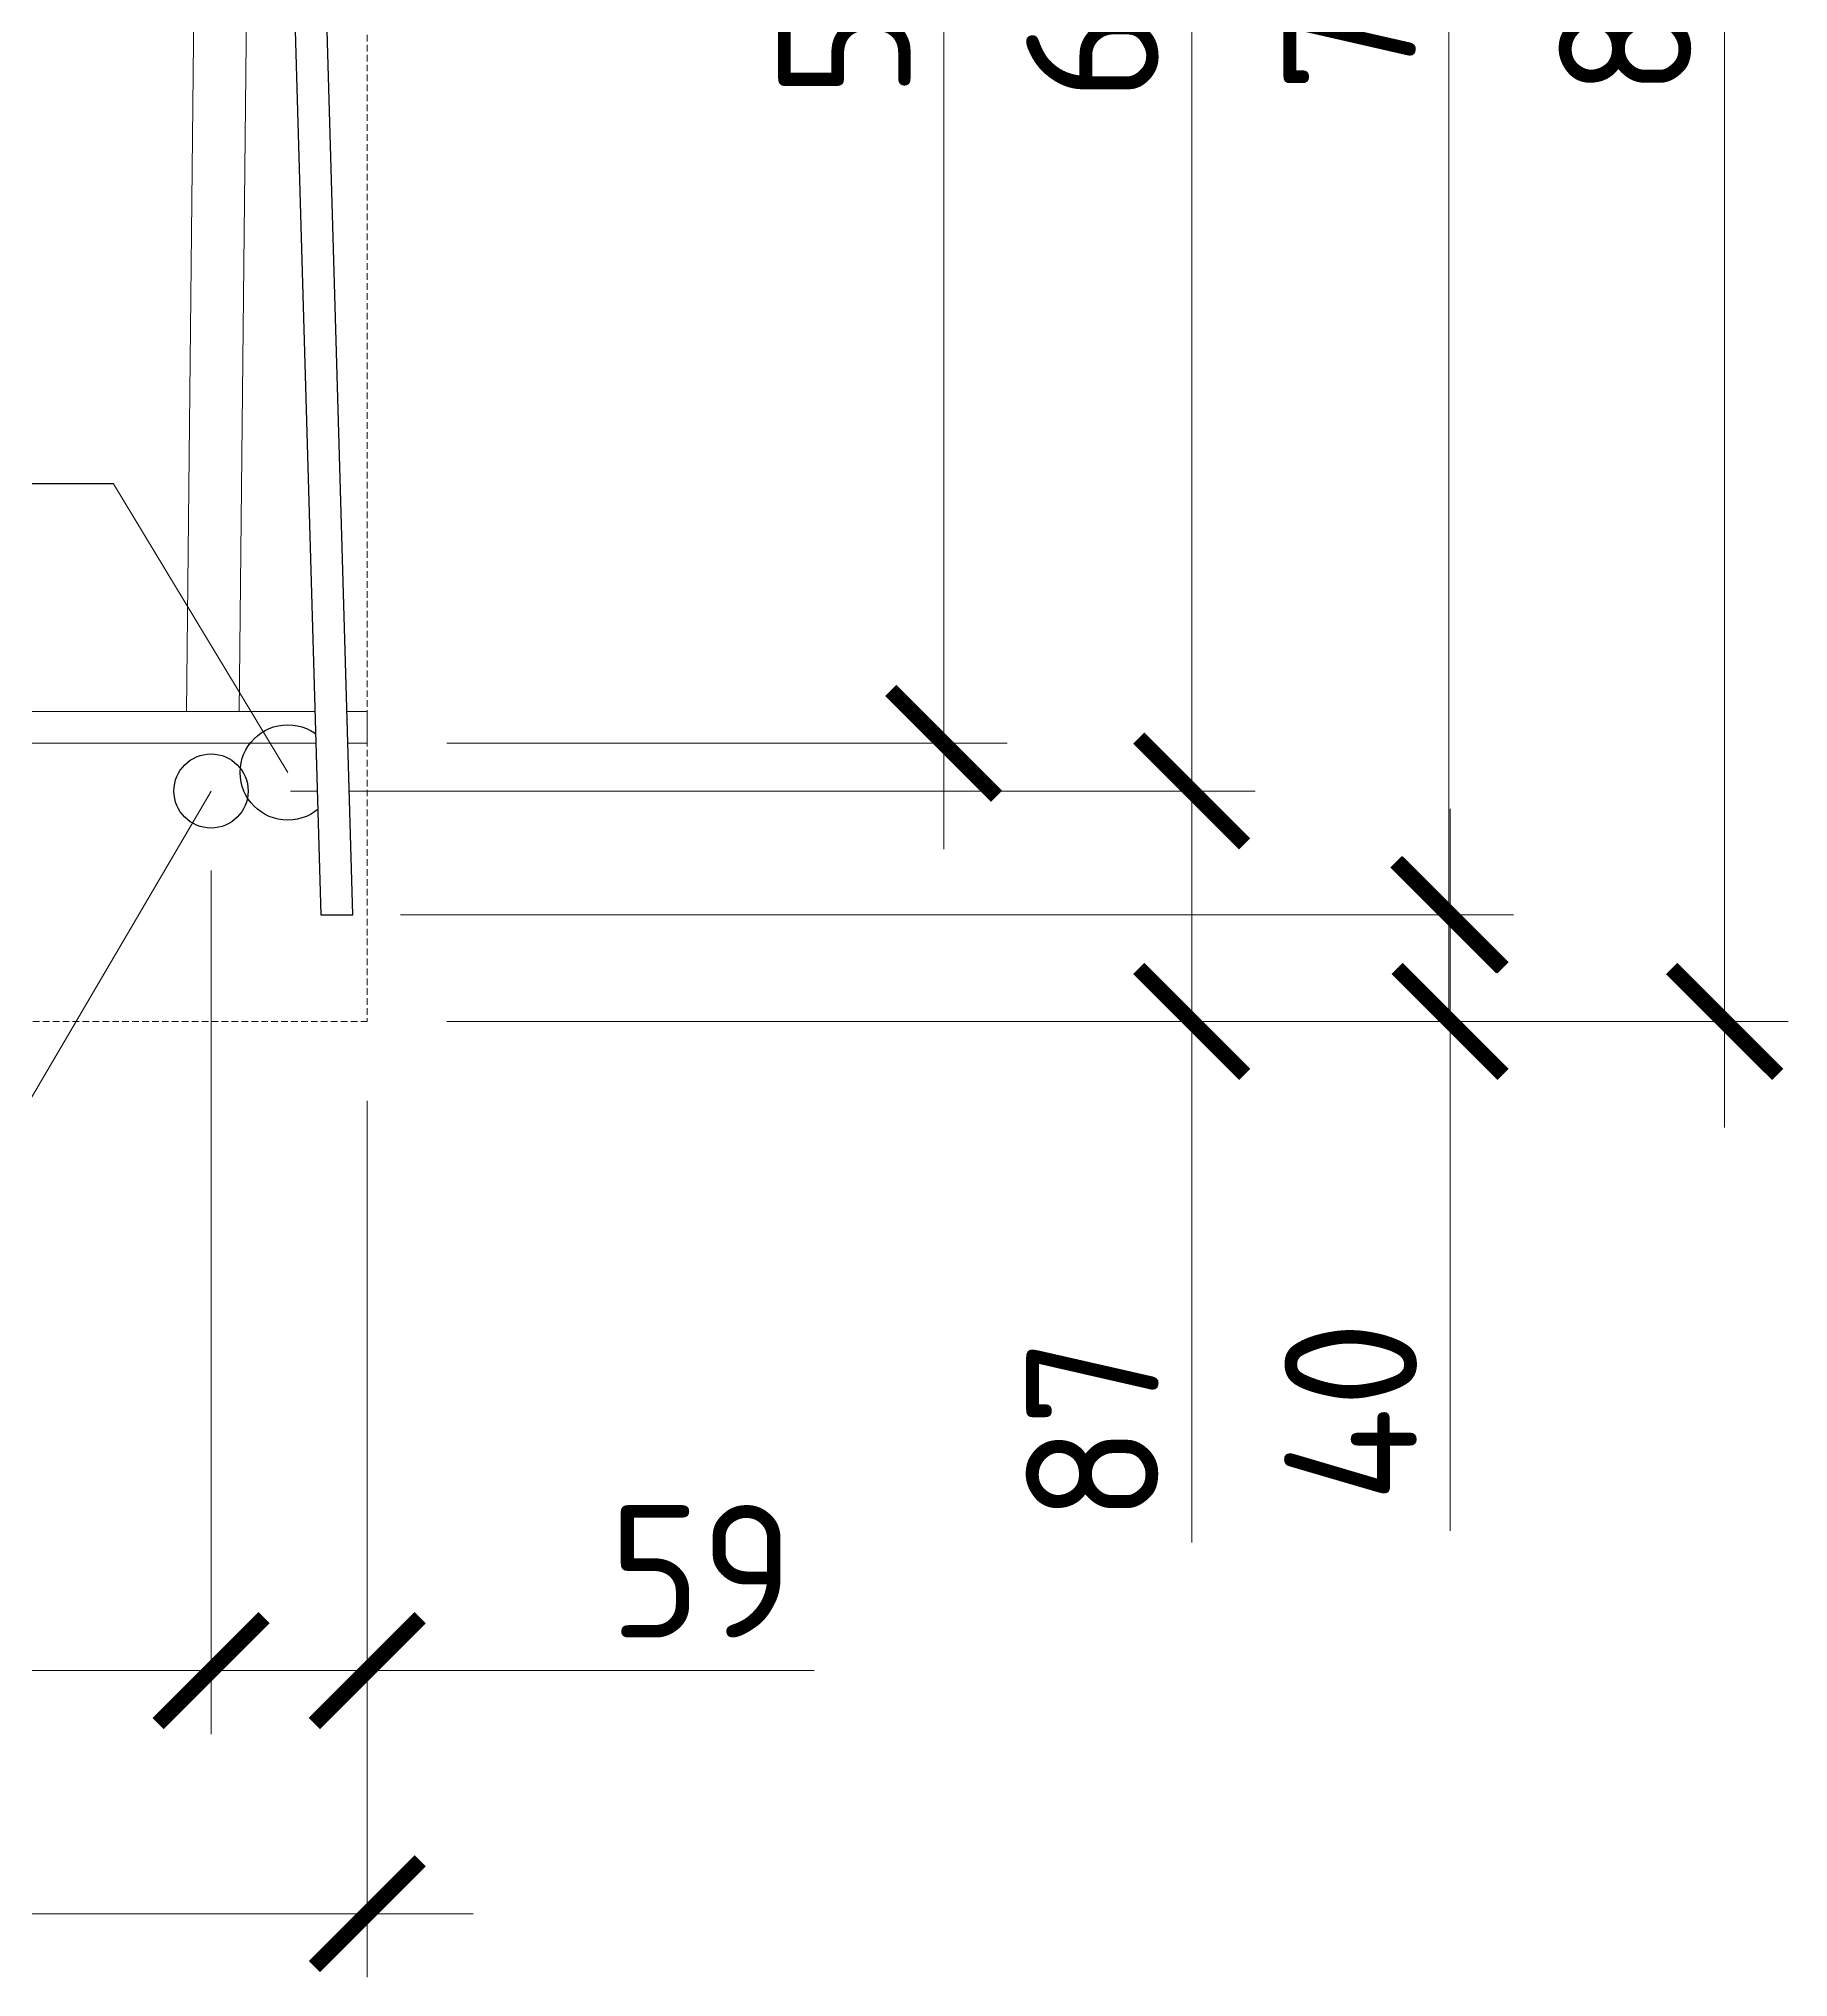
# Model space of a CAD drawing. Header units: millimetres. Extents: x -65574 to 111613, y -106550 to -50518.
# Drawn here: x 20587 to 21248, y -56955 to -56223 of the extents above; entities that cross this region are included whole.
import ezdxf
from ezdxf import colors
from ezdxf.entities.mleader import LeaderData, LeaderLine
from ezdxf.math import Vec2, Vec3

# ---------------------------------------------------------------- set-up
doc = ezdxf.new("R2010")
doc.units = ezdxf.units.MM
doc.linetypes.add('невидимая', pattern=[0.375, 0.25, -0.125])
doc.layers.get('Defpoints').update_dxf_attribs({"color": 6})
doc.styles.add('GOST-2.304_Type-B', font='GOST Common.ttf')
doc.dimstyles.new('УРСТ', dxfattribs={"dimtxt": 2.5, "dimasz": 2, "dimexe": 1.2, "dimexo": 1.5, "dimtad": 1, "dimdec": 0, "dimrnd": 1, "dimtxsty": 'GOST-2.304_Type-B', "dimblk": 'ARCHTICK', "dimcen": 2, "dimdle": 2, "dimazin": 3, "dimtfac": 1, "dimtdec": 0, "dimtmove": 1, "dimatfit": 0, "dimldrblk": 'NONE', "dimlwd": 15, "dimlwe": 15, "dimarcsym": 0})

# ---------------------------------------------------------------- blocks, each defined once
blk = doc.blocks.new('_ArchTick')
at = {"color": 0, "linetype": 'ByBlock', "const_width": 0.15}
blk.add_lwpolyline([(-0.5, -0.5), (0.5, 0.5)], dxfattribs=at)
blk = doc.blocks.new('*D339')
at = {"color": 0, "lineweight": 15, "ltscale": 100, "transparency": 16777216}
for p, q in [((18832.15, -56536.61), (18832.15, -56862.72)), ((20652.15, -56536.61), (20652.15, -56862.72)), ((18792.15, -56838.72), (20692.15, -56838.72))]:
    blk.add_line(p, q, dxfattribs=at)
at = {"layer": 'Defpoints', "color": 0, "lineweight": -2, "ltscale": 100, "transparency": 16777216}
for p in [(18832.15, -56506.61), (20652.15, -56506.61), (20652.15, -56838.72)]:
    blk.add_point(p, dxfattribs=at)
at = {"color": 0, "lineweight": 15, "ltscale": 100, "transparency": 16777216, "xscale": 40, "yscale": 40, "zscale": 40, "rotation": 180}
blk.add_blockref('_ArchTick', (18832.15, -56838.72), dxfattribs=at)
at = {"color": 0, "lineweight": 15, "ltscale": 100, "transparency": 16777216, "xscale": 40, "yscale": 40, "zscale": 40}
blk.add_blockref('_ArchTick', (20652.15, -56838.72), dxfattribs=at)
at = {"color": 0, "lineweight": 15, "ltscale": 100, "transparency": 16777216, "insert": (19742.15, -56801.22), "char_height": 50, "attachment_point": 5, "style": 'GOST-2.304_Type-B'}
blk.add_mtext('\\A1;13х140=1820', dxfattribs=at)
blk = doc.blocks.new('_None')
blk = doc.blocks.new('*D385')
at = {"color": 0, "lineweight": 15, "ltscale": 100, "transparency": 16777216}
for p, q in [((20652.15, -56536.61), (20652.15, -56862.72)), ((20711.15, -56623.61), (20711.15, -56862.72)), ((20652.15, -56838.72), (20612.15, -56838.72)), ((20652.15, -56838.72), (20711.15, -56838.72)), ((20652.15, -56838.72), (20711.15, -56838.72)), ((20711.15, -56838.72), (20751.15, -56838.72)), ((20879.83, -56838.72), (20711.15, -56838.72))]:
    blk.add_line(p, q, dxfattribs=at)
at = {"layer": 'Defpoints', "color": 0, "lineweight": -2, "ltscale": 100, "transparency": 16777216}
for p in [(20652.15, -56506.61), (20711.15, -56593.61), (20711.15, -56838.72)]:
    blk.add_point(p, dxfattribs=at)
at = {"color": 0, "lineweight": 15, "ltscale": 100, "transparency": 16777216, "xscale": 40, "yscale": 40, "zscale": 40}
blk.add_blockref('_ArchTick', (20652.15, -56838.72), dxfattribs=at)
at = {"color": 0, "lineweight": 15, "ltscale": 100, "transparency": 16777216, "xscale": 40, "yscale": 40, "zscale": 40, "rotation": 180}
blk.add_blockref('_ArchTick', (20711.15, -56838.72), dxfattribs=at)
at = {"color": 0, "lineweight": 15, "ltscale": 100, "transparency": 16777216, "insert": (20837.33, -56801.22), "char_height": 50, "attachment_point": 5, "style": 'GOST-2.304_Type-B'}
blk.add_mtext('\\A1;59', dxfattribs=at)
blk = doc.blocks.new('*D386')
at = {"color": 0, "lineweight": 15, "ltscale": 100, "transparency": 16777216}
for p, q in [((20928.76, -55858.61), (20928.76, -56528.61)), ((20741.15, -55898.61), (20952.76, -55898.61)), ((20741.15, -56488.61), (20952.76, -56488.61))]:
    blk.add_line(p, q, dxfattribs=at)
at = {"layer": 'Defpoints', "color": 0, "lineweight": -2, "ltscale": 100, "transparency": 16777216}
for p in [(20711.15, -55898.61), (20711.15, -56488.61), (20928.76, -56488.61)]:
    blk.add_point(p, dxfattribs=at)
at = {"color": 0, "lineweight": 15, "ltscale": 100, "transparency": 16777216, "xscale": 40, "yscale": 40, "zscale": 40}
for p, rotation in [((20928.76, -55898.61), 90), ((20928.76, -56488.61), 270)]:
    blk.add_blockref('_ArchTick', p, dxfattribs=dict(at, rotation=rotation))
at = {"color": 0, "lineweight": 15, "ltscale": 100, "transparency": 16777216, "insert": (20891.26, -56193.61), "char_height": 50, "attachment_point": 5, "rotation": 90, "style": 'GOST-2.304_Type-B'}
blk.add_mtext('\\A1;590', dxfattribs=at)
blk = doc.blocks.new('*D387')
at = {"color": 0, "lineweight": 15, "ltscale": 100, "transparency": 16777216}
for p, q in [((21022.4, -55842.61), (21022.4, -56546.61)), ((20688.26, -55882.61), (21046.4, -55882.61)), ((20682.15, -56506.61), (21046.4, -56506.61))]:
    blk.add_line(p, q, dxfattribs=at)
at = {"layer": 'Defpoints', "color": 0, "lineweight": -2, "ltscale": 100, "transparency": 16777216}
for p in [(20658.26, -55882.61), (20652.15, -56506.61), (21022.4, -56506.61)]:
    blk.add_point(p, dxfattribs=at)
at = {"color": 0, "lineweight": 15, "ltscale": 100, "transparency": 16777216, "xscale": 40, "yscale": 40, "zscale": 40}
for p, rotation in [((21022.4, -55882.61), 90), ((21022.4, -56506.61), 270)]:
    blk.add_blockref('_ArchTick', p, dxfattribs=dict(at, rotation=rotation))
at = {"color": 0, "lineweight": 15, "ltscale": 100, "transparency": 16777216, "insert": (20984.9, -56194.61), "char_height": 50, "attachment_point": 5, "rotation": 90, "style": 'GOST-2.304_Type-B'}
blk.add_mtext('\\A1;624', dxfattribs=at)
blk = doc.blocks.new('*D388')
at = {"color": 0, "lineweight": 15, "ltscale": 100, "transparency": 16777216}
for p, q in [((21223.62, -55753.61), (21223.62, -56633.61)), ((20741.15, -55793.61), (21247.62, -55793.61)), ((20741.15, -56593.61), (21247.62, -56593.61))]:
    blk.add_line(p, q, dxfattribs=at)
at = {"layer": 'Defpoints', "color": 0, "lineweight": -2, "ltscale": 100, "transparency": 16777216}
for p in [(20711.15, -55793.61), (20711.15, -56593.61), (21223.62, -56593.61)]:
    blk.add_point(p, dxfattribs=at)
at = {"color": 0, "lineweight": 15, "ltscale": 100, "transparency": 16777216, "xscale": 40, "yscale": 40, "zscale": 40}
for p, rotation in [((21223.62, -55793.61), 90), ((21223.62, -56593.61), 270)]:
    blk.add_blockref('_ArchTick', p, dxfattribs=dict(at, rotation=rotation))
at = {"color": 0, "lineweight": 15, "ltscale": 100, "transparency": 16777216, "insert": (21186.12, -56193.61), "char_height": 50, "attachment_point": 5, "rotation": 90, "style": 'GOST-2.304_Type-B'}
blk.add_mtext('\\A1;800', dxfattribs=at)
blk = doc.blocks.new('*D389')
at = {"color": 0, "lineweight": 15, "ltscale": 100, "transparency": 16777216}
for p, q in [((21119.51, -55793.54), (21119.51, -56593.33)), ((20714.77, -55833.54), (21143.51, -55833.54)), ((20723.63, -56553.33), (21143.51, -56553.33))]:
    blk.add_line(p, q, dxfattribs=at)
at = {"layer": 'Defpoints', "color": 0, "lineweight": -2, "ltscale": 100, "transparency": 16777216}
for p in [(20684.77, -55833.54), (20693.63, -56553.33), (21119.51, -56553.33)]:
    blk.add_point(p, dxfattribs=at)
at = {"color": 0, "lineweight": 15, "ltscale": 100, "transparency": 16777216, "xscale": 40, "yscale": 40, "zscale": 40}
for p, rotation in [((21119.51, -55833.54), 90), ((21119.51, -56553.33), 270)]:
    blk.add_blockref('_ArchTick', p, dxfattribs=dict(at, rotation=rotation))
at = {"color": 0, "lineweight": 15, "ltscale": 100, "transparency": 16777216, "insert": (21082.01, -56193.43), "char_height": 50, "attachment_point": 5, "rotation": 90, "style": 'GOST-2.304_Type-B'}
blk.add_mtext('\\A1;720', dxfattribs=at)
blk = doc.blocks.new('*D384')
at = {"color": 0, "lineweight": 15, "transparency": 16777216}
for p, q in [((21119.95, -56553.33), (21119.95, -56513.33)), ((20723.63, -56553.33), (21143.95, -56553.33)), ((21119.95, -56553.33), (21119.95, -56593.61)), ((21119.95, -56553.33), (21119.95, -56593.61)), ((20741.15, -56593.61), (21143.95, -56593.61)), ((21119.95, -56593.61), (21119.95, -56633.61)), ((21119.95, -56786), (21119.95, -56593.61))]:
    blk.add_line(p, q, dxfattribs=at)
at = {"layer": 'Defpoints', "color": 0, "lineweight": -2, "transparency": 16777216}
for p in [(20693.63, -56553.33), (20711.15, -56593.61), (21119.95, -56593.61)]:
    blk.add_point(p, dxfattribs=at)
at = {"color": 0, "lineweight": 15, "transparency": 16777216, "xscale": 40, "yscale": 40, "zscale": 40}
for p, rotation in [((21119.95, -56553.33), 270), ((21119.95, -56593.61), 90)]:
    blk.add_blockref('_ArchTick', p, dxfattribs=dict(at, rotation=rotation))
at = {"color": 0, "lineweight": 15, "transparency": 16777216, "insert": (21082.45, -56741), "char_height": 50, "attachment_point": 5, "rotation": 90, "style": 'GOST-2.304_Type-B'}
blk.add_mtext('\\A1;40', dxfattribs=at)
blk = doc.blocks.new('*D436')
at = {"color": 0, "lineweight": 15, "transparency": 16777216}
for p, q in [((18811.15, -56623.61), (18811.15, -56954.51)), ((20711.15, -56623.61), (20711.15, -56954.51)), ((18771.15, -56930.51), (20751.15, -56930.51))]:
    blk.add_line(p, q, dxfattribs=at)
at = {"layer": 'Defpoints', "color": 0, "lineweight": -2, "transparency": 16777216}
for p in [(18811.15, -56593.61), (20711.15, -56593.61), (20711.15, -56930.51)]:
    blk.add_point(p, dxfattribs=at)
at = {"color": 0, "lineweight": 15, "transparency": 16777216, "xscale": 40, "yscale": 40, "zscale": 40, "rotation": 180}
blk.add_blockref('_ArchTick', (18811.15, -56930.51), dxfattribs=at)
at = {"color": 0, "lineweight": 15, "transparency": 16777216, "xscale": 40, "yscale": 40, "zscale": 40}
blk.add_blockref('_ArchTick', (20711.15, -56930.51), dxfattribs=at)
at = {"color": 0, "lineweight": 15, "transparency": 16777216, "insert": (19761.15, -56893.01), "char_height": 50, "attachment_point": 5, "style": 'GOST-2.304_Type-B'}
blk.add_mtext('\\A1;1900', dxfattribs=at)
blk = doc.blocks.new('*U294')
at = {"linetype": 'ByBlock', "lineweight": 15, "ltscale": 100}
blk.add_lwpolyline([(54.64, -91.6), (-55.19, 95.6)], dxfattribs=at)
blk = doc.blocks.new('*U295')
at = {"color": 0, "linetype": 'ByBlock', "lineweight": -2, "transparency": 16777216}
blk.add_blockref('*U294', (1820, 0), dxfattribs=at)
blk = doc.blocks.new('*U292')
at = {"lineweight": 30, "ltscale": 100}
blk.add_circle((0, -4), 14, dxfattribs=at)
blk = doc.blocks.new('*U293')
at = {"color": 0, "linetype": 'ByBlock', "lineweight": -2, "transparency": 16777216}
blk.add_blockref('*U292', (1820, 0), dxfattribs=at)
blk = doc.blocks.new('*D446')
at = {"color": 0, "lineweight": 15, "ltscale": 100, "transparency": 16777216}
for p, q in [((21022.4, -56506.61), (21022.4, -56466.61)), ((20682.15, -56506.61), (21046.4, -56506.61)), ((21022.4, -56506.61), (21022.4, -56593.61)), ((21022.4, -56506.61), (21022.4, -56593.61)), ((20741.15, -56593.61), (21046.4, -56593.61)), ((21022.4, -56593.61), (21022.4, -56633.61)), ((21022.4, -56790.4), (21022.4, -56593.61))]:
    blk.add_line(p, q, dxfattribs=at)
at = {"layer": 'Defpoints', "color": 0, "lineweight": -2, "ltscale": 100, "transparency": 16777216}
for p in [(20652.15, -56506.61), (20711.15, -56593.61), (21022.4, -56593.61)]:
    blk.add_point(p, dxfattribs=at)
at = {"color": 0, "lineweight": 15, "ltscale": 100, "transparency": 16777216, "xscale": 40, "yscale": 40, "zscale": 40}
for p, rotation in [((21022.4, -56506.61), 270), ((21022.4, -56593.61), 90)]:
    blk.add_blockref('_ArchTick', p, dxfattribs=dict(at, rotation=rotation))
at = {"color": 0, "lineweight": 15, "ltscale": 100, "transparency": 16777216, "insert": (20984.9, -56747.77), "char_height": 50, "attachment_point": 5, "rotation": 90, "style": 'GOST-2.304_Type-B'}
blk.add_mtext('\\A1;87', dxfattribs=at)
blk = doc.blocks.new('*U287')
at = {"linetype": 'ByBlock', "lineweight": 15, "ltscale": 100}
blk.add_lwpolyline([(32.9, -52), (-32.91, 57)], dxfattribs=at)
blk = doc.blocks.new('*U288')
at = {"color": 0, "linetype": 'ByBlock', "lineweight": -2, "transparency": 16777216}
blk.add_blockref('*U287', (1820, 0), dxfattribs=at)
blk = doc.blocks.new('*U285')
at = {"color": 7, "lineweight": 30}
blk.add_circle((0, 2), 18, dxfattribs=at)
blk = doc.blocks.new('*U286')
at = {"color": 0, "linetype": 'ByBlock', "lineweight": -2, "transparency": 16777216}
blk.add_blockref('*U285', (1820, 0), dxfattribs=at)

msp = doc.modelspace()

# ---------------------------------------------------------------- linework, layer by layer
at = {"linetype": 'невидимая', "lineweight": 15, "ltscale": 10}
msp.add_lwpolyline([(18811.15, -56593.61), (18811.15, -55793.61), (20711.15, -55793.61), (20711.15, -56593.61)], close=True, dxfattribs=at)
at = {"lineweight": 15}
for points in [[(20648.76, -55910.6), (20668.75, -55910.62), (20662.83, -56476.61), (20642.85, -56476.61)], [(18811.2, -56476.61), (18811.2, -56488.61), (20711.15, -56488.61), (20711.15, -56476.61)]]:
    msp.add_lwpolyline(points, close=True, dxfattribs=at)

# ---------------------------------------------------------------- block references
for name, p in [('*U288', (18828.24, -56447.61)), ('*U286', (18861.14, -56501.61)), ('*U293', (18832.15, -56502.61))]:
    msp.add_blockref(name, p)
at = {"xscale": -1, "rotation": 180}
msp.add_blockref('*U295', (18777.51, -56598.21), dxfattribs=at)

# ---------------------------------------------------------------- dimensions: what is measured, and where the dimension line sits
at = {"lineweight": 15, "ltscale": 100}
for base, p1, p2, picture, middle in [((21223.62, -56593.61), (20711.15, -55793.61), (20711.15, -56593.61), '*D388', (21186.12, -56193.61)), ((21119.51, -56553.33), (20684.77, -55833.54), (20693.63, -56553.33), '*D389', (21082.01, -56193.43)), ((21022.4, -56506.61), (20658.26, -55882.61), (20652.15, -56506.61), '*D387', (20984.9, -56194.61)), ((20928.76, -56488.61), (20711.15, -55898.61), (20711.15, -56488.61), '*D386', (20891.26, -56193.61))]:
    dim = msp.add_linear_dim(base=base, p1=p1, p2=p2, angle=90, dimstyle='УРСТ', override={"dimscale": 0, "dimtxsty": 'GOST-2.304_Type-B'}, dxfattribs=at)
    dim.commit()
    dim.dimension.update_dxf_attribs({"geometry": picture, "text_midpoint": middle})
for base, angle, override, picture, middle in [((21022.4, -56593.61), 270, {"dimscale": 0}, '*D446', (21020.44, -56747.77)), ((20711.15, -56838.72), 0, {"dimscale": 0, "dimtxsty": 'GOST-2.304_Type-B'}, '*D385', (20837.33, -56838.72))]:
    dim = msp.add_linear_dim(base=base, p1=(20652.15, -56506.61), p2=(20711.15, -56593.61), angle=angle, dimstyle='УРСТ', override=override, dxfattribs=at)
    dim.commit()
    dim.dimension.update_dxf_attribs({"geometry": picture, "text_midpoint": middle, "dimtype": 160})
dim = msp.add_linear_dim(base=(20652.15, -56838.72), p1=(18832.15, -56506.61), p2=(20652.15, -56506.61), angle=0, text='13х140=<>', dimstyle='УРСТ', override={"dimscale": 0, "dimtxsty": 'GOST-2.304_Type-B'}, dxfattribs=at)
dim.commit()
dim.dimension.update_dxf_attribs({"geometry": '*D339', "text_midpoint": (19742.15, -56801.22)})
at = {"lineweight": 15}
dim = msp.add_linear_dim(base=(21119.95, -56593.61), p1=(20693.63, -56553.33), p2=(20711.15, -56593.61), angle=90, dimstyle='УРСТ', override={"dimscale": 0, "dimtxsty": 'GOST-2.304_Type-B'}, dxfattribs=at)
dim.commit()
dim.dimension.update_dxf_attribs({"geometry": '*D384', "text_midpoint": (21123.95, -56741), "dimtype": 160})
dim = msp.add_linear_dim(base=(20711.15, -56930.51), p1=(18811.15, -56593.61), p2=(20711.15, -56593.61), angle=0, dimstyle='УРСТ', override={"dimscale": 0, "dimtxsty": 'GOST-2.304_Type-B'}, dxfattribs=at)
dim.commit()
dim.dimension.update_dxf_attribs({"geometry": '*D436', "text_midpoint": (19761.15, -56893.01)})

# ---------------------------------------------------------------- leaders
ml = msp.add_multileader_mtext('Standard', dxfattribs=at)
ml.set_content('3', color=256, style='GOST-2.304_Type-B')
ml.set_leader_properties()
ml.set_arrow_properties(name='NONE')
ml.build(insert=Vec2(0, 0))
ml.multileader.update_dxf_attribs({"text_right_attachment_type": 6, "dogleg_length": 2.5, "arrow_head_size": 50, "scale": 20})
ctx = ml.context
ctx.base_point, ctx.scale, ctx.char_height, ctx.arrow_head_size, ctx.plane_origin = Vec3(18704.35, -56355.61), 20, 50, 50, Vec3(18795.33, -56378.61)
ctx.right_attachment, ctx.text_align_type = 6, 2
notes = []
notes.append((ctx, [(0, (1, 1, 0), (18795.33, -56390.61), (-1, 0), 71.98, [(0, [(20615.33, -56390.61)], 0, [])])]))
ctx.mtext.insert, ctx.mtext.alignment, ctx.mtext.flow_direction = Vec3(18721.35, -56330.61), 3, 5
for ctx, leaders in notes:
    for number, flags, end, landing, length, lines in leaders:
        leader = LeaderData()
        leader.index, (leader.has_last_leader_line, leader.has_dogleg_vector, leader.attachment_direction) = number, flags
        leader.last_leader_point, leader.dogleg_vector, leader.dogleg_length = Vec3(end), Vec3(landing), length
        for number, points, colour, breaks in lines:
            line = LeaderLine()
            line.index, line.vertices, line.color, line.breaks = number, Vec3.list(points), colors.encode_raw_color(colour), breaks
            leader.lines.append(line)
        ctx.leaders.append(leader)

# ---------------------------------------------------------------- next in the draw order: wipeouts: each hides what was drawn before it
at = {"color": 0}
msp.add_wipeout([(20672.77, -55833.54), (20684.77, -55833.54), (20705.63, -56553.33), (20693.63, -56553.33)], dxfattribs=at)

# ---------------------------------------------------------------- next in the draw order: linework, layer by layer
at = {"color": 0, "lineweight": -2}
msp.add_lwpolyline([(20672.77, -55833.54), (20693.63, -56553.33), (20705.63, -56553.33), (20684.77, -55833.54)], close=True, dxfattribs=at)

doc.saveas('drawing.dxf')
